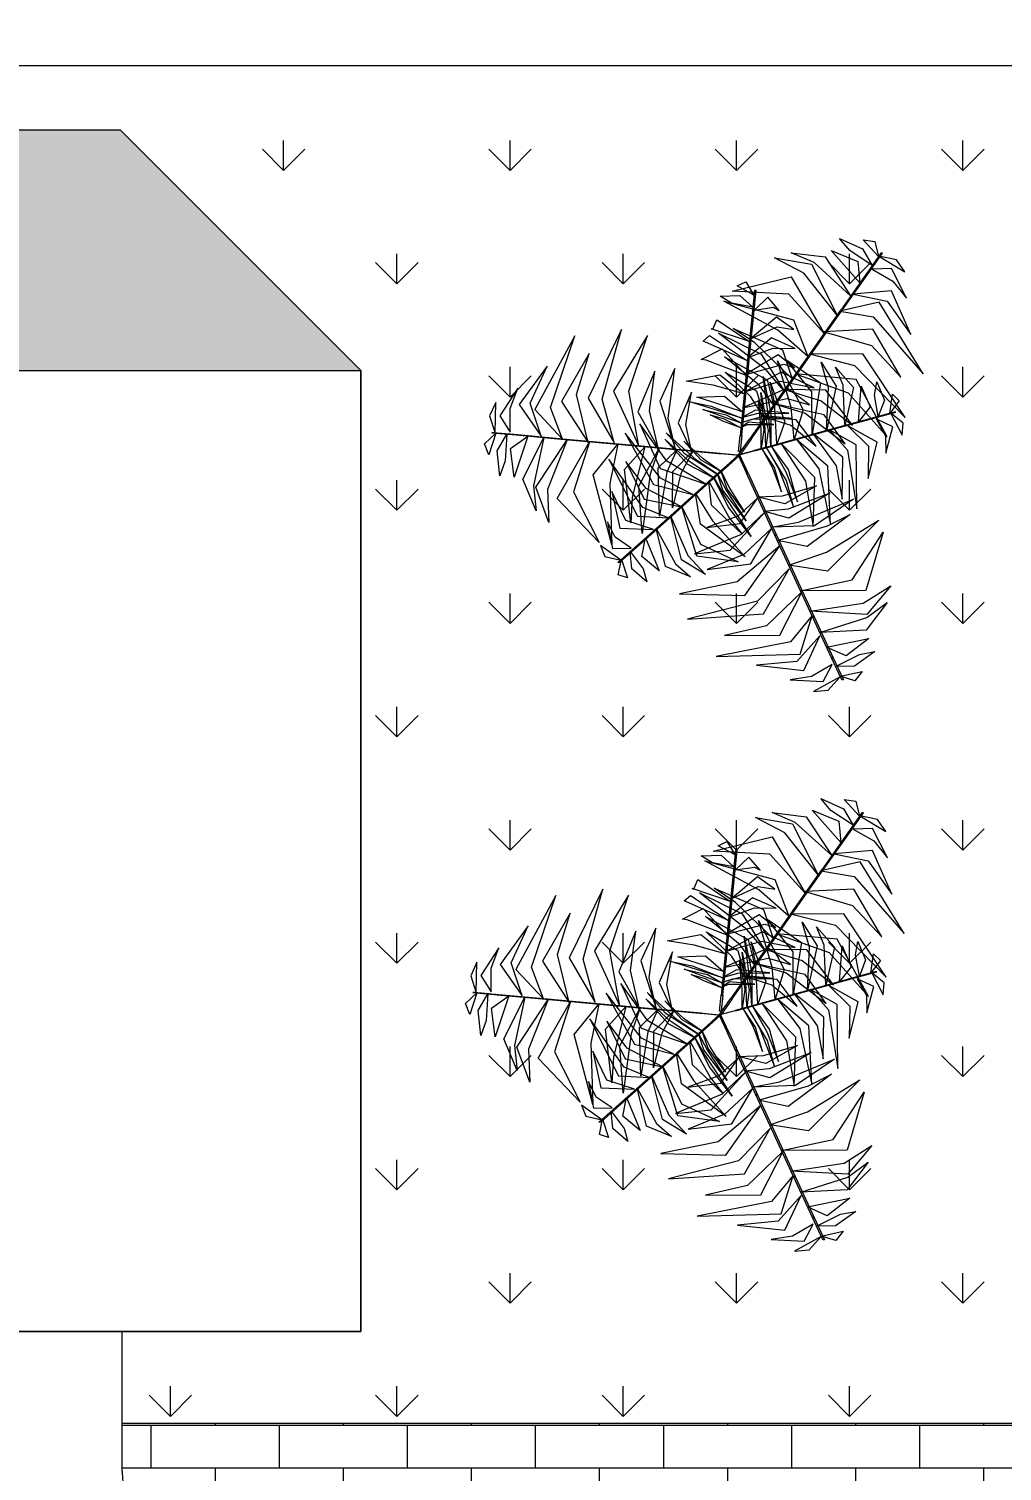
# Model space of a CAD drawing. Header units: inches. Extents: x -4475333 to 345677417, y -211198149 to 2125895.
# Drawn here: x -485222 to -479143, y 1259461 to 1268465 of the extents above; entities that cross this region are included whole.
import ezdxf

# ---------------------------------------------------------------- set-up
doc = ezdxf.new("R2010")
doc.units = ezdxf.units.IN
doc.header["$LTSCALE"] = 150
doc.header["$MEASUREMENT"] = 0
doc.layers.add('a', color=7, linetype='Continuous')
doc.layers.add('duongtamchamgach', color=50, linetype='Continuous')
doc.layers.add('KHUNG BVE', color=7, linetype='Continuous', lineweight=0)
doc.styles.add('KICHTHUOC', font='times.ttf')
doc.styles.get("Standard").update_dxf_attribs({"font": 'times.ttf', "height": 100})
doc.dimstyles.get("Standard").update_dxf_attribs({"dimtxt": 100, "dimasz": 500, "dimexe": 0.18, "dimexo": 0.0625, "dimgap": 20, "dimtad": 1, "dimdec": 0, "dimzin": 0, "dimdsep": 46, "dimtxsty": 'Standard', "dimcen": 0.09, "dimadec": 0, "dimazin": 0, "dimtfac": 1, "dimtdec": 0, "dimtofl": 0, "dimtmove": 0, "dimatfit": 3, "dimfxl": 1, "dimtolj": 1, "dimtzin": 0, "dimlwd": 9, "dimlwe": 9, "dimarcsym": 0})
pattern_1 = [(90, (-3759657, -189766.9), (-707.10678, 707.10678), [187.5, -1226.71356]), (45, (-3759657, -189766.9), (-707.10678, 707.10678), [187.5, -812.5]), (135, (-3759657, -189766.9), (-707.10678, -707.10678), [187.5, -812.5])]

# ---------------------------------------------------------------- blocks, each defined once
blk = doc.blocks.new('A$C39A4002C')
at = {"color": 7, "lineweight": 5}
for points in [[(922.5, 965.5, -276), (883.6, 991.2, -288.8), (866.1, 1012, -305.5), (905.7, 994.1, -302.6)], [(933.4, 981, -299.7), (906.9, 1010, -322.2), (927.2, 1007.2, -328.3)], [(861.7, 879.5, -211.9), (803.8, 952.2, -228.8), (753.2, 978.9, -242.2), (817.4, 967.9, -226.1)], [(885.2, 912.7, -227.9), (821.6, 970.3, -254.7), (781.8, 987.6, -259.8), (841.1, 980.2, -263.5)], [(901.3, 935.6, -244.2), (851.6, 991.5, -271.8), (897.6, 972.4, -266.4)], [(913.1, 952.2, -256.5), (916, 952.2, -256.5), (940.3, 986.7, -309.3), (937.5, 986.7, -309.3)], [(934, 981.8, -302.1), (979.3, 954.3, -323.2), (964.5, 975.4, -326.5)], [(867.9, 888.1, -211), (870.7, 888.1, -211), (915.9, 952.1, -256.7), (913.1, 952.1, -256.7)], [(922.7, 958.8, -271.8), (958.1, 938.4, -289.1), (981.9, 908.8, -287.5), (955.8, 959.9, -305)], [(839.2, 847.6, -216.2), (777.8, 915.5, -233.7), (679.8, 920.7, -257.8), (781.8, 945.5, -233.9)], [(717.5, 913.9, 83.7), (688.2, 929.9, 72.3), (703.5, 936.9, 72.8)], [(715.5, 893.4, 90.6), (678.7, 900.1, 81.1), (658.8, 912.2, 72.9), (693.2, 913.6, 79.1)], [(810.9, 807.5, -221.6), (758.8, 853.1, -236), (665.2, 903.5, -260.8), (786.3, 871.2, -230)], [(713.8, 875.9, 96), (716.6, 875.9, 96), (721.2, 921.8, 80.6), (718.3, 921.8, 80.6)], [(718.3, 888, 90.9), (751.4, 892.9, 80.7), (761.2, 887.2, 76.7), (741.6, 910.3, 77.9)], [(866.6, 886.3, -211.8), (924.4, 876.5, -220.8), (1010.9, 777.7, -252.4), (934.7, 901.8, -216.5)], [(889.7, 915.6, -232.2), (948.4, 903.4, -259.5), (989.4, 845.7, -262), (956.1, 921.4, -269.7)], [(707, 807.3, 88.3), (709.9, 807.3, 88.3), (716.6, 875.9, 95.9), (713.8, 875.9, 95.9)], [(711.7, 838.1, 91.1), (757.9, 859, 84.2), (786.4, 854.4, 70.7), (756.3, 875.7, 86.7)], [(777.8, 760.6, -228.4), (780.6, 760.6, -228.4), (870.6, 888, -211.3), (867.8, 888, -211.3)], [(475, 657.9, -222.1), (454.1, 733.3, -235.3), (487.9, 854.5, -265.2), (429.6, 735.5, -232.6)], [(709.6, 833.4, 91.6), (643.3, 855.8, 78.3), (646.3, 854.7, 70.3), (653.1, 871.1, 81.9)], [(783.7, 769, -226.7), (718.6, 831.6, -245), (681.5, 856.1, -255), (767.1, 819.2, -232.7)], [(839, 850.4, -216.4), (921.3, 826.4, -231.3), (972.1, 771.9, -249.1), (923.8, 854.7, -225.4)], [(385, 664.1, -211.8), (364.5, 719.1, -220.8), (406.9, 843.4, -252.4), (337.5, 715.4, -216.5)], [(517.9, 651.9, -226.4), (500.5, 747.3, -244.2), (532.5, 844.2, -268.8), (473.8, 747.7, -240.9)], [(706.3, 800.3, 82.4), (637.6, 830.6, 83.7), (629.5, 834.3, 70.7), (640.5, 843.8, 95.9)], [(769.2, 748.5, -246.1), (737.8, 784.8, -246.2), (655.9, 847.9, -273.1), (729.7, 811.9, -231.3)], [(706.9, 806.1, 86.6), (751, 822.3, 93.1), (789, 821.7, 55.8), (747.8, 839.7, 109.4)], [(429.9, 658.2, -216.4), (409.5, 741.5, -231.3), (431.3, 812.7, -249.1), (383.7, 729.5, -225.4)], [(703.8, 774.8, 59.9), (634.6, 801.2, 57.7), (626.1, 802.5, 14.9), (662.5, 820.8, 71)], [(751.5, 723.5, -284.4), (726.5, 758.1, -279.7), (666.4, 806.9, -297.2), (740.3, 767, -258.8)], [(697, 705.2, -1.8), (699.8, 705.2, -1.8), (709.9, 807.3, 88), (707, 807.3, 88)], [(702.5, 776.4, 60.8), (769.4, 794, 64.5), (787.6, 788.1, 44.5), (759.5, 810.2, 80.8)], [(818.4, 672.1, -60.7), (818.1, 746.1, -62.9), (773, 802.6, -105.7), (833.1, 761.9, -49.6)], [(816.2, 811.4, -222.1), (891.9, 791.9, -235.3), (979.9, 702, -265.2), (906.1, 812, -232.6)], [(348, 669.6, -232.2), (329.2, 726.5, -259.5), (358.8, 790.8, -262), (309.8, 724.1, -269.7)], [(551.1, 648.9, -244.8), (536, 713.4, -238.3), (545.4, 781.9, -263.8), (515.8, 711.4, -212.3)], [(581.7, 644.3, -282.9), (568.3, 700.5, -276.9), (579.9, 787, -308.7), (554.2, 730.3, -264.9)], [(700.6, 742.6, 31.6), (646.8, 757.6, 25.2), (599.8, 764.9, 1.7), (658.3, 775.8, 44.7)], [(735.5, 700.8, -319.1), (712.2, 737.9, -310.7), (667.7, 780.4, -318.3), (722.1, 748.3, -292.2)], [(702.7, 747, 34.3), (763.2, 764.6, 39.1), (821.8, 753.3, 7.1), (764.8, 780.6, 53.3)], [(787.2, 663.5, -89), (781.8, 719.1, -95.4), (758.4, 800.3, -119), (803, 715, -75.9)], [(789.6, 777.3, -226.4), (880.8, 744.7, -244.2), (948.8, 668.5, -268.8), (894.5, 767.6, -240.9)], [(843.1, 678.9, -38.2), (846.7, 754, -37), (833.8, 797.5, -49.9), (860.1, 756, -24.8)], [(875.2, 687.8, -29), (872.2, 757.6, -42.3), (858.9, 789.2, -50.4), (890.1, 754.1, -38.8)], [(294.2, 676.5, -271.8), (294.2, 717.4, -289.1), (307.9, 752.8, -287.5), (276.6, 704.6, -305)], [(698.3, 718.7, 9.8), (774.9, 735, 10.4), (814, 723.6, -18.1), (775, 752.4, 26.1)], [(709.7, 664.2, -375.9), (712.5, 664.2, -375.9), (780.6, 760.6, -228.3), (777.8, 760.6, -228.3)], [(746.5, 652.3, -142.1), (744.4, 690.3, -136.4), (733.5, 773.1, -153), (746.7, 709.4, -117.4)], [(757.3, 655.3, -116.1), (753, 728.1, -122), (745.7, 763.1, -129.6), (771.1, 694.3, -104.5)], [(898.9, 694.3, -26.3), (903.2, 756, -37), (919.2, 720.1, -27.7)], [(933.2, 703.8, -30), (926.3, 740.5, -39.6), (930.4, 763.5, -47.8), (944.1, 731.8, -41.6)], [(268.6, 674.8, -302.1), (269.8, 727.8, -323.2), (258.9, 704.4, -326.5)], [(609.2, 643.6, -317.8), (599, 689.4, -313.8), (608.8, 745.6, -337.3), (585.9, 692.7, -297.8)], [(696.5, 700.6, -21.5), (660.2, 712.3, -15.8), (604.4, 729.4, -32.3), (643.2, 721.3, 3.2)], [(697.6, 711.8, 4.5), (628, 733.9, -1.4), (618.1, 737.2, -9), (666.1, 738.7, 16.1)], [(730.1, 647.8, -221.9), (730.1, 681.3, -207.7), (725.5, 730.6, -208.4), (734.3, 680.8, -187.7)], [(737.9, 649.9, -184), (737.1, 683.2, -173.8), (729.6, 745.2, -183.3), (742.1, 679.5, -151.7)], [(751, 725.9, -282.9), (806.4, 709.4, -276.9), (875.5, 656.1, -308.7), (839.2, 706.7, -264.9)], [(770.3, 750.1, -244.8), (833.8, 730.9, -238.3), (888.4, 688.5, -263.8), (842.1, 749.3, -212.3)], [(953.1, 709.3, -37), (957.5, 742.3, -48.3), (969.6, 730.6, -47.9)], [(695.6, 691.7, -63.4), (664.2, 702.9, -53.2), (629, 715.7, -62.7), (669.5, 706.3, -31.1)], [(694.8, 683.6, -101.2), (663.5, 695.7, -87), (641.2, 706.7, -87.8), (665.5, 699.5, -67.1)], [(693.6, 670.8, -163), (696.4, 670.8, -163), (699.8, 705.2, -1.8), (697, 705.2, -1.8)], [(694.2, 692.5, -61.4), (713.5, 699, -48.1), (783.7, 699.8, -71.9), (736.9, 704.5, -31.4)], [(696.6, 701.6, -19.7), (722.6, 709, -4.7), (778.1, 709.5, -23.9), (720, 714.7, 23.3)], [(736.7, 702.4, -317.8), (781.5, 688.4, -313.8), (825.2, 651.8, -337.3), (790.8, 698, -297.8)], [(916.3, 699.1, -24.6), (919.1, 699.1, -24.6), (963.6, 711.3, -40.1), (960.8, 711.3, -40.1)], [(954.6, 709.6, -38.1), (974.8, 671.3, -50.9), (976.5, 691.9, -48.8)], [(304.7, 671.5, -256.5), (307.5, 671.5, -256.5), (265.4, 675.3, -309.3), (262.6, 675.3, -309.3)], [(633.9, 586.2, -110.9), (566.4, 626.1, -110.2), (519.5, 690.9, -138.7), (554.6, 613.3, -94.5)], [(694.9, 684.6, -99.4), (706.1, 689.7, -89.4), (751.7, 689.5, -108), (708.1, 693.6, -71.7)], [(751, 653.5, -122.4), (753.8, 653.5, -122.4), (852.7, 680.8, -32.6), (849.9, 680.8, -32.6)], [(848.7, 680.4, -34), (879.6, 645.1, -27.5), (895.9, 543.6, -64.8), (894.7, 654.3, -11.3)], [(849.9, 680.8, -32.3), (852.7, 680.8, -32.3), (919.1, 699.1, -24.8), (916.3, 699.1, -24.8)], [(880.3, 687.5, -29.5), (916.4, 651.8, -36.5), (915.6, 596.2, -50), (931.4, 659.3, -33.9)], [(929.2, 699.2, -29.8), (945.7, 670.1, -39.9), (946, 639.8, -44), (958.4, 685.5, -42.8)], [(269.6, 674.7, -299.7), (257.7, 637.2, -322.2), (250, 656.2, -328.3)], [(288.4, 672.9, -276), (285.6, 626.5, -288.8), (276.4, 600.8, -305.5), (272.1, 644.1, -302.6)], [(324.9, 669.6, -244.2), (301.4, 598.5, -271.8), (295, 647.9, -266.4)], [(382.8, 664.3, -211), (385.6, 664.3, -211), (307.6, 671.5, -256.7), (304.7, 671.5, -256.7)], [(352.8, 667, -227.9), (334.7, 583.2, -254.7), (339.6, 540.1, -259.8), (316.4, 595.1, -263.5)], [(393.3, 663.3, -211.9), (359.3, 576.8, -228.8), (361.5, 519.6, -242.2), (338.9, 580.7, -226.1)], [(432.2, 659.8, -216.2), (404.1, 572.7, -233.7), (448.6, 485.2, -257.8), (376.1, 561.2, -233.9)], [(538.3, 650.1, -228.4), (541.1, 650.1, -228.4), (385.8, 664.3, -211.3), (382.9, 664.3, -211.3)], [(481.1, 655.3, -221.6), (467.6, 587.4, -236), (470.8, 481.1, -260.8), (438.2, 602.2, -230)], [(528, 651, -226.7), (506.4, 563.4, -245), (503.7, 518.9, -255), (492.8, 611.6, -232.7)], [(611.4, 568.4, -86.3), (555, 596.4, -81.5), (493.7, 674.4, -113.5), (542.9, 585.7, -67.4)], [(646.7, 597.6, -140.3), (603.9, 626.9, -125.3), (562.7, 664.2, -144.5), (601.9, 621, -97.3)], [(654.5, 602.7, -182.1), (617.3, 628.1, -168.8), (565.2, 675.1, -192.6), (596.4, 639.9, -152)], [(659.4, 609, -220), (629.1, 629.9, -210), (595.7, 661, -228.7), (625, 628.4, -192.3)], [(709.7, 664.2, -375.9), (712.5, 664.2, -375.9), (692.8, 636.2, -553.3), (689.9, 636.2, -553.3)], [(693.6, 670.8, -163), (696.4, 670.8, -163), (693.6, 642.9, -361.7), (690.8, 642.9, -361.7)], [(717.6, 644.3, -283.7), (720.5, 644.3, -283.7), (753.8, 653.5, -122.4), (751, 653.5, -122.4)], [(738.2, 651.5, -182.1), (760.3, 612.2, -168.8), (786.2, 546.9, -192.6), (773.8, 592.3, -152)], [(747.4, 652.5, -140.3), (772.8, 607.3, -125.3), (793.2, 555.7, -144.5), (777.2, 611.7, -97.3)], [(764, 657.1, -110.9), (806.7, 591.4, -110.2), (820.1, 512.6, -138.7), (823, 597.6, -94.5)], [(792, 663.1, -86.3), (830.2, 613, -81.5), (850.5, 515.9, -113.5), (845.7, 617.3, -67.4)], [(819.4, 673.9, -59.8), (859.9, 617.8, -56.2), (870.7, 560.3, -76.1), (871.5, 632.8, -39.8)], [(568.3, 527.7, -34), (524.9, 545.7, -27.5), (465.4, 629.4, -64.8), (515.4, 530.7, -11.3)], [(591.6, 546.6, -59.8), (530.5, 578.9, -56.2), (495.3, 625.7, -76.1), (526.8, 560.3, -39.8)], [(553, 648.7, -246.1), (537.3, 603.4, -246.2), (523.6, 500.9, -273.1), (517.9, 582.8, -231.3)], [(655.8, 639.3, -375.9), (658.6, 639.3, -375.9), (541.1, 650.1, -228.3), (538.2, 650.1, -228.3)], [(583.5, 645.9, -284.4), (566.1, 606.9, -279.7), (553.8, 530.5, -297.2), (551.5, 614.4, -258.8)], [(611.1, 643.4, -319.1), (590.7, 604.7, -310.7), (576.2, 544.9, -318.3), (576.7, 608, -292.2)], [(655.8, 639.3, -375.9), (658.6, 639.3, -375.9), (692.8, 636.2, -553.3), (689.9, 636.2, -553.3)], [(669.7, 618.2, -283.7), (672.6, 618.2, -283.7), (693.5, 636.9, -482.3), (690.6, 636.9, -482.3)], [(704.3, 605.1, -375.9), (707.1, 605.1, -375.9), (692.8, 636.2, -553.3), (689.9, 636.2, -553.3)], [(717.6, 644.3, -283.7), (720.5, 644.3, -283.7), (693.5, 636.9, -482.3), (690.6, 636.9, -482.3)], [(731, 648, -220), (748.8, 615.8, -210), (765.1, 573.1, -228.7), (753.2, 615.3, -192.3)], [(669.7, 618.2, -283.7), (672.6, 618.2, -283.7), (646.8, 595.2, -122.4), (644, 595.2, -122.4)], [(654.1, 604.2, -184), (669.6, 574.7, -173.8), (703.8, 522.5, -183.3), (663.5, 575.8, -151.7)], [(660.2, 609.6, -221.9), (675, 579.5, -207.7), (700.9, 537.4, -208.4), (670.9, 578.1, -187.7)], [(704.3, 605.1, -375.9), (707.1, 605.1, -375.9), (756.6, 497.9, -228.3), (753.7, 497.9, -228.3)], [(644, 595.2, -122.4), (646.8, 595.2, -122.4), (570.2, 526.9, -32.6), (567.4, 526.9, -32.6)], [(639, 590.8, -116.1), (675.2, 527.4, -122), (697.2, 499.3, -129.6), (644, 549.7, -104.5)], [(647.4, 598.2, -142.1), (666.2, 565.1, -136.4), (712.6, 495.7, -153), (672.6, 546.9, -117.4)], [(723.1, 564.4, -319.1), (766.8, 566.1, -310.7), (825.9, 583.3, -318.3), (771, 552.3, -292.2)], [(543.1, 507.4, -29.5), (494.9, 523.4, -36.5), (471, 573.6, -50), (484.8, 510, -33.9)], [(615.9, 570.2, -89), (645.4, 522.7, -95.4), (702.3, 460.3, -119), (624.6, 517, -75.9)], [(723.9, 562.6, -317.8), (689.3, 530.8, -313.8), (635.8, 511.3, -337.3), (693, 517.9, -297.8)], [(734.7, 539.2, -284.4), (777.2, 543.6, -279.7), (849.5, 571.2, -297.2), (778, 527.2, -258.8)], [(747.6, 511.4, -246.1), (794.6, 520.4, -246.2), (890.2, 559.9, -273.1), (822.2, 513.9, -231.3)], [(567.4, 526.9, -32.3), (570.2, 526.9, -32.3), (518.8, 481, -24.8), (516, 481, -24.8)], [(572.6, 531.5, -38.2), (602.7, 462.7, -37), (633.6, 429.4, -49.9), (591.6, 455, -24.8)], [(591.8, 548.6, -60.7), (624.8, 482.4, -62.9), (690.3, 451.7, -105.7), (618.4, 461.6, -49.6)], [(737.1, 538.4, -282.9), (695.1, 498.8, -276.9), (614.4, 465.5, -308.7), (676.3, 471.7, -264.9)], [(758.1, 488.6, -226.7), (844.8, 513.7, -245), (884.6, 533.6, -255), (809.8, 477.8, -232.7)], [(504.5, 475.2, -29.8), (476.8, 494, -39.9), (463.1, 521, -44), (472.2, 474.6, -42.8)], [(547.8, 509.4, -29), (581.4, 448.1, -42.3), (607.3, 425.7, -50.4), (563.9, 443.4, -38.8)], [(748.3, 509.6, -244.8), (700, 464.3, -238.3), (636, 438.2, -263.8), (711.8, 447.8, -212.3)], [(777.8, 445.8, -221.6), (843.3, 468.1, -236), (933.8, 524, -260.8), (845.2, 435.2, -230)], [(798.4, 401.2, -216.2), (887.8, 420.4, -233.7), (941.4, 502.7, -257.8), (911.8, 401.9, -233.9)], [(486.4, 454.6, -38.1), (451.2, 480, -50.9), (458.9, 460.8, -48.8)], [(516, 481, -24.6), (518.8, 481, -24.6), (484.4, 450.3, -40.1), (481.5, 450.3, -40.1)], [(529.4, 493, -26.3), (552.9, 435.8, -37), (522.7, 460.9, -27.7)], [(762.3, 479.3, -226.4), (688.5, 416.6, -244.2), (588.5, 395.9, -268.8), (701.5, 393.3, -240.9)], [(753.7, 497.9, -228.4), (756.6, 497.9, -228.4), (821.9, 356.3, -211.3), (819.1, 356.3, -211.3)], [(487.5, 455.6, -37), (498.2, 424, -48.3), (482.1, 429.2, -47.9)], [(502.9, 469.3, -30), (525.3, 439.5, -39.6), (531.8, 417, -47.8), (505.6, 439.4, -41.6)], [(778.6, 439.2, -222.1), (723.8, 383.4, -235.3), (601.9, 352.1, -265.2), (734.1, 361.1, -232.6)], [(814.7, 365.7, -211.9), (906.7, 379.6, -228.8), (955.1, 410.1, -242.2), (913.4, 360, -226.1)], [(800.9, 400, -216.4), (739, 340.7, -231.3), (666.4, 324, -249.1), (762.3, 324.4, -225.4)], [(831.8, 328.9, -227.9), (913.4, 355.1, -254.7), (948.3, 380.9, -259.8), (912.3, 333.2, -263.5)], [(818.2, 358.2, -211.8), (780.8, 312.9, -220.8), (652, 287.5, -252.4), (797.5, 291.4, -216.5)], [(819.1, 356.1, -211), (822, 356.1, -211), (854.8, 285, -256.7), (852, 285, -256.7)], [(832, 323.4, -232.2), (792.1, 278.7, -259.5), (721.6, 272.1, -262), (803.8, 263.1, -269.7)], [(843.5, 303.4, -244.2), (916.8, 318.6, -271.8), (877.2, 288.3, -266.4)], [(852, 284.9, -256.5), (854.8, 284.9, -256.5), (872.5, 246.6, -309.3), (869.7, 246.6, -309.3)], [(858.8, 270.1, -276), (900.5, 290.9, -288.8), (927.3, 295.8, -305.5), (892, 270.4, -302.6)], [(852.9, 273.3, -271.8), (817.5, 252.9, -289.1), (780, 247, -287.5), (837.3, 244.1, -305)], [(867.2, 252, -302.1), (820.7, 226.5, -323.2), (846.4, 228.8, -326.5)], [(866.8, 253, -299.7), (905.1, 261.4, -322.2), (892.6, 245.2, -328.3)]]:
    blk.add_3dface(points, dxfattribs=at)
blk = doc.blocks.new('*D270')
at = {"layer": 'Defpoints', "color": 0, "lineweight": 0, "transparency": 16777216}
for p in [(-408231.5, 1285883), (-526231.5, 1268236.5), (-408231.5, 1268236.5)]:
    blk.add_point(p, dxfattribs=at)
at = {"layer": 'KHUNG BVE', "color": 0, "lineweight": 9, "transparency": 16777216}
for p, q in [((-526231.5, 1268236.6), (-526231.5, 1285883.2)), ((-525831.5, 1285883), (-408631.5, 1285883)), ((-408231.5, 1268236.6), (-408231.5, 1285883.2))]:
    blk.add_line(p, q, dxfattribs=at)
at = {"layer": 'KHUNG BVE', "color": 0, "lineweight": 0, "transparency": 16777216}
for points in [[(-525831.5, 1285949.7), (-525831.5, 1285816.3), (-526231.5, 1285883)], [(-408631.5, 1285949.7), (-408631.5, 1285816.3), (-408231.5, 1285883)]]:
    blk.add_solid(points, dxfattribs=at)
at = {"layer": 'KHUNG BVE', "color": 0, "lineweight": 0, "transparency": 16777216, "insert": (-467231.5, 1286184.7), "char_height": 200, "attachment_point": 5, "style": 'KICHTHUOC'}
blk.add_mtext('\\A1;118000', dxfattribs=at)

msp = doc.modelspace()

# ---------------------------------------------------------------- hatches: boundary and pattern name
at = {"layer": 'a', "linetype": 'Continuous', "lineweight": 9, "ltscale": 10}
h = msp.add_hatch(dxfattribs=at)
h.set_pattern_fill('GRASS', color=8, scale=1000)
h.set_pattern_definition(pattern_1)
h.paths.add_polyline_path([(-478648.7, 1261666.8), (-478648.7, 1267666.8), (-466648.7, 1267666.8), (-465148.2, 1266166.3), (-465148.2, 1260166.3), (-469729.7, 1260166.3), (-469729.7, 1259759.3), (-460648.7, 1259759.3), (-460648.7, 1261666.8), (-460648.7, 1267666.8), (-460648.7, 1268236.5), (-491368.5, 1268236.5), (-491368.5, 1259759.3), (-487639.2, 1259759.3), (-487639.2, 1260331.8), (-489148.2, 1260331.8), (-490648.7, 1261832.3), (-490648.7, 1267832.3), (-484648.7, 1267832.3), (-483148.2, 1266331.8), (-483148.2, 1260331.8), (-484639.2, 1260331.8), (-484639.2, 1259759.3), (-472729.7, 1259759.3), (-472729.7, 1260166.3), (-477148.2, 1260166.3)])
h.paths.add_polyline_path([(-481065.7, 1262160.4), (-481065.7, 1262160.4), (-481075.9, 1262160.4), (-481075.9, 1262160.4)], flags=16)
h.paths.add_polyline_path([(-480682.7, 1262628.7), (-480681, 1262628.2), (-480683.3, 1262639)], flags=16)
h.paths.add_polyline_path([(-480769.6, 1262734.3), (-480703.3, 1262642.6), (-480780.2, 1262626.2), (-480776.8, 1262589.3), (-480830.2, 1262674), (-480864.5, 1262706.8)], flags=16)
h.paths.add_polyline_path([(-480161, 1262513.5), (-480158.2, 1262517.1), (-480229.9, 1262497.3), (-480227.7, 1262495.1)], flags=16)
h.paths.add_polyline_path([(-481267.5, 1262194.5), (-481257.3, 1262213.8), (-481262.1, 1262216.7)], flags=16)
h.paths.add_polyline_path([(-481321.9, 1261906.7), (-481341.2, 1261914.7), (-481490.5, 1261781.5), (-481497.3, 1261749.4), (-481536.7, 1261749.4), (-481332.7, 1261931.4)], flags=16)
h.paths.add_polyline_path([(-480875.9, 1262909.7), (-480851.3, 1262898.9), (-480849.3, 1262919.5)], flags=16)
h.paths.add_polyline_path([(-481203.4, 1265401.2), (-481222.7, 1265409.2), (-481372, 1265276), (-481378.8, 1265243.9), (-481418.2, 1265243.9), (-481214.2, 1265425.9)], flags=16)
h.paths.add_polyline_path([(-480947.2, 1265654.9), (-480947.2, 1265654.9), (-480957.4, 1265654.9), (-480957.4, 1265654.9)], flags=16)
h.paths.add_polyline_path([(-481149, 1265689), (-481138.8, 1265708.3), (-481143.6, 1265711.2)], flags=16)
h.paths.add_polyline_path([(-480564.2, 1266123.2), (-480562.5, 1266122.7), (-480564.8, 1266133.5)], flags=16)
h.paths.add_polyline_path([(-480651.1, 1266228.8), (-480584.8, 1266137.1), (-480661.7, 1266120.7), (-480658.3, 1266083.8), (-480711.7, 1266168.5), (-480746, 1266201.3)], flags=16)
h.paths.add_polyline_path([(-479966.7, 1266028.9), (-479976.9, 1266028.9), (-479977, 1266028.9), (-479966.7, 1266028.9)], flags=16)
h.paths.add_polyline_path([(-480789.3, 1265804.9), (-480791.9, 1265802.5), (-480781.7, 1265802.5), (-480779.1, 1265804.9)], flags=16)
h.paths.add_polyline_path([(-480757.4, 1266404.2), (-480730.8, 1266414), (-480706, 1266665.4), (-480695.7, 1266665.4), (-480723, 1266389.1)], flags=16)
h.paths.add_polyline_path([(-463227.2, 1262042.4), (-463216.4, 1262017.7), (-463235.7, 1262025.7), (-463385, 1261892.5), (-463391.8, 1261860.4), (-463431.2, 1261860.4)], flags=16)
h.paths.add_polyline_path([(-463162, 1262305.5), (-463151.8, 1262324.8), (-463156.6, 1262327.7)], flags=16)
h.paths.add_polyline_path([(-462577.2, 1262739.7), (-462575.5, 1262739.2), (-462577.8, 1262750)], flags=16)
h.paths.add_polyline_path([(-462664.1, 1262845.3), (-462597.8, 1262753.6), (-462674.7, 1262737.2), (-462671.3, 1262700.3), (-462724.7, 1262785), (-462759, 1262817.8)], flags=16)
h.paths.add_polyline_path([(-462770.4, 1263020.7), (-462743.8, 1263030.5), (-462719, 1263281.9), (-462708.7, 1263281.9), (-462736, 1263005.6)], flags=16)
h.paths.add_polyline_path([(-462804.9, 1262419), (-462794.7, 1262419), (-462792.1, 1262421.4), (-462802.3, 1262421.4)], flags=16)
h.paths.add_polyline_path([(-463264.7, 1265876.9), (-463253.9, 1265852.2), (-463273.2, 1265860.2), (-463422.5, 1265727), (-463429.3, 1265694.9), (-463468.7, 1265694.9)], flags=16)
h.paths.add_polyline_path([(-463199.5, 1266140), (-463189.3, 1266159.3), (-463194.1, 1266162.2)], flags=16)
h.paths.add_polyline_path([(-461979.7, 1262645.4), (-461989.9, 1262645.4), (-461990, 1262645.4), (-461979.7, 1262645.4)], flags=16)
h.paths.add_polyline_path([(-462839.8, 1266255.9), (-462842.4, 1266253.5), (-462832.2, 1266253.5), (-462829.6, 1266255.9)], flags=16)
h.paths.add_polyline_path([(-462614.7, 1266574.2), (-462613, 1266573.7), (-462615.3, 1266584.5)], flags=16)
h.paths.add_polyline_path([(-462701.6, 1266679.8), (-462635.3, 1266588.1), (-462712.2, 1266571.7), (-462708.8, 1266534.8), (-462762.2, 1266619.5), (-462796.5, 1266652.3)], flags=16)
h.paths.add_polyline_path([(-462807.9, 1266855.2), (-462781.3, 1266865), (-462756.5, 1267116.4), (-462746.2, 1267116.4), (-462773.5, 1266840.1)], flags=16)
h.paths.add_polyline_path([(-462017.2, 1266479.9), (-462027.4, 1266479.9), (-462027.5, 1266479.9), (-462017.2, 1266479.9)], flags=16)
h = msp.add_hatch(dxfattribs=at)
h.set_pattern_fill('GRASS', color=8, scale=1000)
h.set_pattern_definition(pattern_1)
h.paths.add_polyline_path([(-459148.2, 1266166.3), (-447148.2, 1266166.3), (-448648.7, 1267666.8), (-460648.7, 1267666.8), (-460648.7, 1268236.5), (-491368.5, 1268236.5), (-491368.5, 1259759.3), (-487639.2, 1259759.3), (-487639.2, 1260331.8), (-489148.2, 1260331.8), (-490648.7, 1261832.3), (-490648.7, 1267832.3), (-484648.7, 1267832.3), (-483148.2, 1266331.8), (-483148.2, 1260331.8), (-484639.2, 1260331.8), (-484639.2, 1259759.3), (-472729.7, 1259759.3), (-472729.7, 1260166.3), (-477148.2, 1260166.3), (-478648.7, 1261666.8), (-478648.7, 1267666.8), (-466648.7, 1267666.8), (-465148.2, 1266166.3), (-465148.2, 1260166.3), (-469729.7, 1260166.3), (-469729.7, 1259759.3), (-454715.2, 1259759.3), (-454715.2, 1260166.3), (-459148.2, 1260166.3), (-459148.2, 1260166.3), (-459148.2, 1260166.3)])
h = msp.add_hatch(color=8, dxfattribs=at)
h.dxf.hatch_style = 1
h.paths.add_polyline_path([(-514428, 1267595.3), (-520428, 1267595.3), (-518927.5, 1266094.8), (-512927.5, 1266094.8)])
h.paths.add_polyline_path([(-518927.5, 1266094.8), (-520428, 1267595.3), (-520428, 1261595.3), (-518927.5, 1260094.8), (-518927.5, 1260094.8)])
h.paths.add_polyline_path([(-498132, 1267595.2), (-507132, 1267595.2), (-505631.5, 1266094.7), (-496631.5, 1266094.7)])
h.paths.add_polyline_path([(-505631.5, 1266094.7), (-507132, 1267595.2), (-507132, 1261595.2), (-505631.5, 1260094.7)])
h.paths.add_polyline_path([(-484648.7, 1267832.3), (-490648.7, 1267832.3), (-489148.2, 1266331.8), (-483148.2, 1266331.8)])
h.paths.add_polyline_path([(-489148.2, 1266331.8), (-490648.7, 1267832.3), (-490648.7, 1261832.3), (-489148.2, 1260331.8)])
h.paths.add_polyline_path([(-466648.7, 1267666.8), (-478648.7, 1267666.8), (-477148.2, 1266166.3), (-465148.2, 1266166.3)])
h.paths.add_polyline_path([(-477148.2, 1266166.3), (-478648.7, 1267666.8), (-478648.7, 1261666.8), (-477148.2, 1260166.3)])
h.paths.add_polyline_path([(-459148.2, 1266166.3), (-460648.7, 1267666.8), (-460648.7, 1261666.8), (-459148.2, 1260166.3), (-459148.2, 1260166.3)])
h = msp.add_hatch(dxfattribs=at)
h.set_pattern_fill('AR-BRSTD', color=8, scale=100)
h.set_pattern_definition([(0, (-3759657.03, -189766.94), (0, 266.7), []), (90, (-3759657.03, -189766.94), (-400, 266.7), [266.7, -266.7])])
h.paths.add_polyline_path([(-472729.7, 1259461.1), (-472729.7, 1259759.3), (-484639.2, 1259759.3), (-484639.2, 1259460.7, 0.414214), (-484139.1, 1258960.7), (-473229.7, 1258961.1, 0.414203)])

# ---------------------------------------------------------------- linework, layer by layer
at = {"layer": 'duongtamchamgach', "color": 22, "linetype": 'Continuous', "lineweight": 0, "ltscale": 10}
msp.add_line((-483148.2, 1260331.8), (-483148.2, 1266331.8), dxfattribs=at)
at = {"layer": 'KHUNG BVE', "color": 7, "linetype": 'Continuous', "ltscale": 10}
for p, q in [((-526231.5, 1268236.5), (-408231.5, 1268236.5)), ((-484648.7, 1267832.3), (-490648.7, 1267832.3)), ((-483148.2, 1266331.8), (-484648.7, 1267832.3)), ((-489148.2, 1266331.8), (-483148.2, 1266331.8)), ((-483148.2, 1266331.8), (-483148.2, 1260331.8)), ((-483148.2, 1260331.8), (-489148.2, 1260331.8)), ((-489148.2, 1260331.8), (-483148.2, 1260331.8))]:
    msp.add_line(p, q, dxfattribs=at)
at = {"layer": 'KHUNG BVE', "color": 7, "ltscale": 10}
for p, q in [((-484639.2, 1259460.7), (-484639.2, 1260331.8)), ((-484639.2, 1259759.3), (-472729.7, 1259759.3))]:
    msp.add_line(p, q, dxfattribs=at)
msp.add_arc((-484139.2, 1259460.7), 500, 180.00207, 270.00207, dxfattribs=at)

# ---------------------------------------------------------------- block references
at = {"lineweight": 35, "xscale": 3.600000031292439, "yscale": 3.600000038743019, "zscale": 3.6}
for p in [(-483275.6, 1263512.2, -162.4), (-483394.1, 1260017.7, -162.4)]:
    msp.add_blockref('A$C39A4002C', p, dxfattribs=at)

# ---------------------------------------------------------------- dimensions: what is measured, and where the dimension line sits
at = {"layer": 'KHUNG BVE', "lineweight": 0}
dim = msp.add_linear_dim(base=(-408231.5, 1285883), p1=(-526231.5, 1268236.5), p2=(-408231.5, 1268236.5), dimstyle='Standard', override={"dimtxt": 200, "dimasz": 400, "dimgap": 200, "dimtih": 1, "dimtoh": 1, "dimtxsty": 'KICHTHUOC'}, dxfattribs=at)
dim.commit()
dim.dimension.update_dxf_attribs({"geometry": '*D270', "text_midpoint": (-467231.5, 1286184.7)})

doc.saveas('drawing.dxf')
